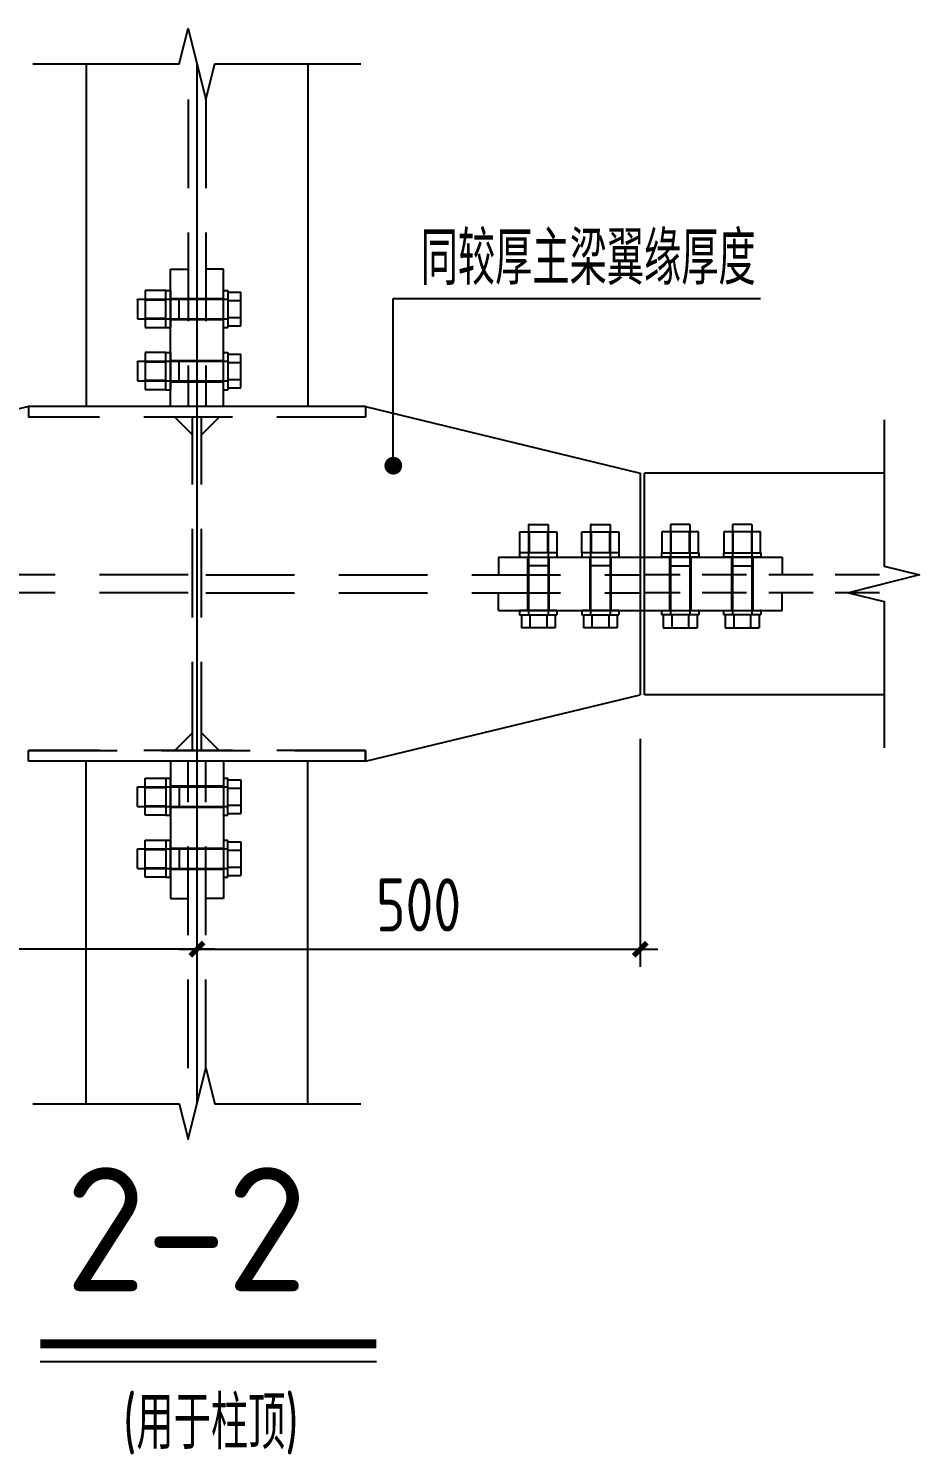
# Model space of a CAD drawing. Extents: x -89996 to 1006241, y -2176 to 440573.
# Drawn here: x 925284 to 930309, y 40831 to 48873 of the extents above; entities that cross this region are included whole.
import ezdxf
from ezdxf.enums import TextEntityAlignment as Align

# ---------------------------------------------------------------- set-up
doc = ezdxf.new("R2010")
doc.units = 0
doc.header["$LTSCALE"] = 1000
doc.header["$MEASUREMENT"] = 0
doc.linetypes.add('DASHED', pattern=[0.75, 0.5, -0.25])
for name, color, linetype in [('AXIS', 3, 'Continuous'), ('BOLT', 251, 'Continuous'), ('DIM', 146, 'Continuous'), ('GL', 150, 'Continuous'), ('NUM', 7, 'Continuous'), ('PUB_DIM', 3, 'Continuous'), ('PZ', 202, 'Continuous'), ('TEXT', 7, 'Continuous'), ('THIN', 7, 'Continuous'), ('型钢', 6, 'Continuous'), ('引出线', 3, 'Continuous'), ('柱构件', 4, 'Continuous')]:
    doc.layers.add(name, color=color, linetype=linetype)
doc.styles.add('TSSD_Dimension', font='Tssdeng.shx', dxfattribs={"width": 0.8, "bigfont": 'hztxt.shx'})
doc.styles.add('TSSD_Label', font='tssdeng.shx', dxfattribs={"width": 0.7, "bigfont": 'hztxt.shx'})
doc.styles.add('TSSD_Norm', font='tssdeng.shx', dxfattribs={"bigfont": 'hztxt.shx'})
doc.dimstyles.new('TSSD_20_100', dxfattribs={"dimtxt": 300, "dimasz": 75, "dimexe": 100, "dimexo": 250, "dimgap": 100, "dimtad": 1, "dimdec": 0, "dimlfac": 0.2, "dimzin": 0, "dimdsep": 46, "dimtxsty": 'TSSD_Dimension', "dimblk": 'ARCHTICK', "dimcen": 0, "dimdle": 100, "dimclrt": 7, "dimadec": 0, "dimazin": 0, "dimtfac": 1, "dimtdec": 0, "dimtix": 1, "dimtmove": 2, "dimatfit": 3, "dimfxl": 0, "dimtolj": 1, "dimtzin": 0, "dimarcsym": 0})

# ---------------------------------------------------------------- blocks, each defined once
blk = doc.blocks.new('_ArchTick')
at = {"color": 0, "linetype": 'ByBlock', "const_width": 0.4}
blk.add_lwpolyline([(-0.5, -0.5), (0.5, 0.5)], dxfattribs=at)
blk = doc.blocks.new('*D1030')
at = {"layer": 'Defpoints', "color": 0, "ltscale": 1000, "transparency": 16777216}
for p in [(923734.3, 45116.2), (926234.3, 43916.2), (923734.3, 43680.6)]:
    blk.add_point(p, dxfattribs=at)
at = {"layer": 'DIM', "color": 0, "lineweight": -2, "ltscale": 1000, "transparency": 16777216}
for p, q in [((923734.3, 44866.2), (923734.3, 43580.6)), ((926334.3, 43680.6), (923634.3, 43680.6)), ((926234.3, 43666.2), (926234.3, 43580.6))]:
    blk.add_line(p, q, dxfattribs=at)
at = {"layer": 'DIM', "color": 0, "lineweight": -2, "ltscale": 1000, "transparency": 16777216, "xscale": 75, "yscale": 75, "zscale": 75}
for p, rotation in [((923734.3, 43680.6), 179.9999999866598), ((926234.3, 43680.6), 359.9999999866598)]:
    blk.add_blockref('_ArchTick', p, dxfattribs=dict(at, rotation=rotation))
at = {"layer": 'DIM', "color": 7, "ltscale": 1000, "transparency": 16777216, "insert": (924984.3, 43930.6), "char_height": 300, "attachment_point": 5, "rotation": 360, "style": 'TSSD_Dimension'}
blk.add_mtext('\\A1;500', dxfattribs=at)
blk = doc.blocks.new('*D1031')
at = {"layer": 'Defpoints', "color": 0, "ltscale": 1000, "transparency": 16777216}
for p in [(928734.3, 45116.2), (926234.3, 43916.2), (928734.3, 43680.6)]:
    blk.add_point(p, dxfattribs=at)
at = {"layer": 'DIM', "color": 0, "lineweight": -2, "ltscale": 1000, "transparency": 16777216}
for p, q in [((928734.3, 44866.2), (928734.3, 43580.6)), ((926134.3, 43680.6), (928834.3, 43680.6)), ((926234.3, 43666.2), (926234.3, 43580.6))]:
    blk.add_line(p, q, dxfattribs=at)
at = {"layer": 'DIM', "color": 0, "lineweight": -2, "ltscale": 1000, "transparency": 16777216, "xscale": 75, "yscale": 75, "zscale": 75, "rotation": 180}
blk.add_blockref('_ArchTick', (926234.3, 43680.6), dxfattribs=at)
at = {"layer": 'DIM', "color": 0, "lineweight": -2, "ltscale": 1000, "transparency": 16777216, "xscale": 75, "yscale": 75, "zscale": 75}
blk.add_blockref('_ArchTick', (928734.3, 43680.6), dxfattribs=at)
at = {"layer": 'DIM', "color": 7, "ltscale": 1000, "transparency": 16777216, "insert": (927484.3, 43930.6), "char_height": 300, "attachment_point": 5, "style": 'TSSD_Dimension'}
blk.add_mtext('\\A1;500', dxfattribs=at)

msp = doc.modelspace()

# ---------------------------------------------------------------- linework, layer by layer
at = {"layer": 'AXIS'}
msp.add_line((926234.26, 48673.08), (926234.26, 42809.32), dxfattribs=at)
at = {"layer": 'BOLT'}
for p, q in [((926059.26, 47395.13), (925941.26, 47395.13)), ((925941.26, 47395.13), (925941.26, 47187.28)), ((925941.26, 47395.13), (925941.26, 47187.28)), ((926059.26, 47395.13), (925941.26, 47395.13)), ((926059.26, 47186.2), (926059.26, 47396.2)), ((926059.26, 47396.2), (926084.26, 47396.2)), ((926059.26, 47396.2), (926084.26, 47396.2)), ((926059.26, 47186.2), (926059.26, 47396.2)), ((926084.26, 47396.2), (926084.26, 47186.2)), ((926084.26, 47396.2), (926084.26, 47186.2)), ((926384.26, 47396.2), (926409.26, 47396.2)), ((926384.26, 47186.2), (926384.26, 47396.2)), ((926384.26, 47396.2), (926384.26, 47393.35)), ((926384.26, 47396.2), (926384.26, 47393.35)), ((926384.26, 47186.2), (926384.26, 47396.2)), ((926384.26, 47396.2), (926409.26, 47396.2)), ((926409.26, 47396.2), (926409.26, 47186.2)), ((926409.26, 47396.2), (926409.26, 47186.2)), ((926409.26, 47386.47), (926481.86, 47386.47)), ((926409.26, 47386.47), (926481.86, 47386.47)), ((926481.86, 47195.94), (926481.86, 47386.47)), ((926481.86, 47195.94), (926481.86, 47386.47)), ((925899.26, 47346.2), (926133.01, 47346.2)), ((925899.26, 47343.35), (925899.26, 47346.2)), ((925899.26, 47346.2), (925899.26, 47236.2)), ((925899.26, 47346.2), (925899.26, 47236.2)), ((925899.26, 47343.35), (925899.26, 47346.2)), ((925899.26, 47346.2), (926133.01, 47346.2)), ((925941.26, 47343.16), (926059.26, 47343.16)), ((925941.26, 47343.16), (926059.26, 47343.16)), ((926084.26, 47351.2), (926133.01, 47351.2)), ((926084.26, 47349.52), (926084.26, 47351.2)), ((926084.26, 47351.2), (926084.26, 47348.27)), ((926084.26, 47351.2), (926084.26, 47348.27)), ((926084.26, 47349.52), (926084.26, 47351.2)), ((926084.26, 47351.2), (926133.01, 47351.2)), ((926133.01, 47351.2), (926384.26, 47351.2)), ((926133.01, 47231.2), (926133.01, 47351.2)), ((926133.01, 47231.2), (926133.01, 47351.2)), ((926133.01, 47351.2), (926384.26, 47351.2)), ((926133.01, 47346.2), (926384.26, 47346.2)), ((926133.01, 47346.2), (926384.26, 47346.2)), ((926384.26, 47346.2), (926409.26, 47346.2)), ((926384.26, 47346.2), (926409.26, 47346.2)), ((926409.26, 47338.83), (926481.86, 47338.83)), ((926409.26, 47338.83), (926481.86, 47338.83)), ((925899.26, 47236.2), (926133.01, 47236.2)), ((925899.26, 47236.2), (926133.01, 47236.2)), ((925941.26, 47239.24), (926059.26, 47239.24)), ((925941.26, 47239.24), (926059.26, 47239.24)), ((926084.26, 47231.2), (926133.01, 47231.2)), ((926084.26, 47231.2), (926133.01, 47231.2)), ((926133.01, 47236.2), (926384.26, 47236.2)), ((926133.01, 47236.2), (926384.26, 47236.2)), ((926133.01, 47231.2), (926133.01, 47234.14)), ((926133.01, 47231.2), (926133.01, 47234.14)), ((926133.01, 47232.89), (926133.01, 47231.2)), ((926133.01, 47232.89), (926133.01, 47231.2)), ((926133.01, 47231.2), (926384.26, 47231.2)), ((926133.01, 47231.2), (926384.26, 47231.2)), ((926384.26, 47236.2), (926409.26, 47236.2)), ((926384.26, 47236.2), (926409.26, 47236.2)), ((926384.26, 47231.2), (926384.26, 47234.14)), ((926384.26, 47231.2), (926384.26, 47234.14)), ((926384.26, 47232.89), (926384.26, 47231.2)), ((926384.26, 47232.89), (926384.26, 47231.2)), ((926409.26, 47243.57), (926481.86, 47243.57)), ((926409.26, 47243.57), (926481.86, 47243.57)), ((925941.26, 47187.28), (926059.26, 47187.28)), ((925941.26, 47187.28), (926059.26, 47187.28)), ((926059.26, 47186.2), (926084.26, 47186.2)), ((926059.26, 47186.2), (926084.26, 47186.2)), ((926084.26, 47186.2), (926084.26, 47189.05)), ((926084.26, 47186.2), (926084.26, 47189.05)), ((926384.26, 47186.2), (926409.26, 47186.2)), ((926384.26, 47186.2), (926409.26, 47186.2)), ((926409.26, 47195.94), (926481.86, 47195.94)), ((926409.26, 47195.94), (926481.86, 47195.94)), ((926059.26, 46836.2), (926059.26, 47046.2)), ((926059.26, 47046.2), (926084.26, 47046.2)), ((926059.26, 47046.2), (926084.26, 47046.2)), ((926059.26, 46836.2), (926059.26, 47046.2)), ((926084.26, 47046.2), (926084.26, 46836.2)), ((926084.26, 47046.2), (926084.26, 46836.2)), ((926384.26, 47046.2), (926409.26, 47046.2)), ((926384.26, 46836.2), (926384.26, 47046.2)), ((926384.26, 47046.2), (926384.26, 47043.35)), ((926384.26, 47046.2), (926384.26, 47043.35)), ((926384.26, 46836.2), (926384.26, 47046.2)), ((926384.26, 47046.2), (926409.26, 47046.2)), ((926409.26, 47046.2), (926409.26, 46836.2)), ((926409.26, 47046.2), (926409.26, 46836.2)), ((925899.26, 46996.2), (926133.01, 46996.2)), ((925899.26, 46993.35), (925899.26, 46996.2)), ((925899.26, 46996.2), (925899.26, 46886.2)), ((925899.26, 46996.2), (925899.26, 46886.2)), ((925899.26, 46993.35), (925899.26, 46996.2)), ((925899.26, 46996.2), (926133.01, 46996.2)), ((926059.26, 47045.13), (925941.26, 47045.13)), ((925941.26, 47045.13), (925941.26, 46837.28)), ((925941.26, 47045.13), (925941.26, 46837.28)), ((926059.26, 47045.13), (925941.26, 47045.13)), ((925941.26, 46993.16), (926059.26, 46993.16)), ((925941.26, 46993.16), (926059.26, 46993.16)), ((926084.26, 47001.2), (926133.01, 47001.2)), ((926084.26, 46999.52), (926084.26, 47001.2)), ((926084.26, 47001.2), (926084.26, 46998.27)), ((926084.26, 47001.2), (926084.26, 46998.27)), ((926084.26, 46999.52), (926084.26, 47001.2)), ((926084.26, 47001.2), (926133.01, 47001.2)), ((926133.01, 47001.2), (926384.26, 47001.2)), ((926133.01, 46881.2), (926133.01, 47001.2)), ((926133.01, 46881.2), (926133.01, 47001.2)), ((926133.01, 47001.2), (926384.26, 47001.2)), ((926133.01, 46996.2), (926384.26, 46996.2)), ((926133.01, 46996.2), (926384.26, 46996.2)), ((926384.26, 46996.2), (926409.26, 46996.2)), ((926384.26, 46996.2), (926409.26, 46996.2)), ((926409.26, 47036.47), (926481.86, 47036.47)), ((926409.26, 47036.47), (926481.86, 47036.47)), ((926409.26, 46988.83), (926481.86, 46988.83)), ((926409.26, 46988.83), (926481.86, 46988.83)), ((926481.86, 46845.94), (926481.86, 47036.47)), ((926481.86, 46845.94), (926481.86, 47036.47)), ((925899.26, 46886.2), (926133.01, 46886.2)), ((925899.26, 46886.2), (926133.01, 46886.2)), ((925941.26, 46889.24), (926059.26, 46889.24)), ((925941.26, 46889.24), (926059.26, 46889.24)), ((926133.01, 46886.2), (926384.26, 46886.2)), ((926133.01, 46886.2), (926384.26, 46886.2)), ((926384.26, 46886.2), (926409.26, 46886.2)), ((926384.26, 46886.2), (926409.26, 46886.2)), ((926409.26, 46893.57), (926481.86, 46893.57)), ((926409.26, 46893.57), (926481.86, 46893.57)), ((925941.26, 46837.28), (926059.26, 46837.28)), ((925941.26, 46837.28), (926059.26, 46837.28)), ((926059.26, 46836.2), (926084.26, 46836.2)), ((926059.26, 46836.2), (926084.26, 46836.2)), ((926084.26, 46881.2), (926133.01, 46881.2)), ((926084.26, 46881.2), (926133.01, 46881.2)), ((926084.26, 46836.2), (926084.26, 46839.05)), ((926084.26, 46836.2), (926084.26, 46839.05)), ((926133.01, 46881.2), (926133.01, 46884.14)), ((926133.01, 46881.2), (926133.01, 46884.14)), ((926133.01, 46882.89), (926133.01, 46881.2)), ((926133.01, 46882.89), (926133.01, 46881.2)), ((926133.01, 46881.2), (926384.26, 46881.2)), ((926133.01, 46881.2), (926384.26, 46881.2)), ((926384.26, 46881.2), (926384.26, 46884.14)), ((926384.26, 46881.2), (926384.26, 46884.14)), ((926384.26, 46882.89), (926384.26, 46881.2)), ((926384.26, 46882.89), (926384.26, 46881.2)), ((926384.26, 46836.2), (926409.26, 46836.2)), ((926384.26, 46836.2), (926409.26, 46836.2)), ((926409.26, 46845.94), (926481.86, 46845.94)), ((926409.26, 46845.94), (926481.86, 46845.94)), ((928055.34, 45916.2), (928055.34, 46034.2)), ((928055.34, 46034.2), (928263.18, 46034.2)), ((928055.34, 46034.2), (928263.18, 46034.2)), ((928055.34, 45916.2), (928055.34, 46034.2)), ((928104.26, 46076.2), (928104.26, 45842.45)), ((928107.11, 46076.2), (928104.26, 46076.2)), ((928104.26, 46076.2), (928214.26, 46076.2)), ((928104.26, 46076.2), (928214.26, 46076.2)), ((928107.11, 46076.2), (928104.26, 46076.2)), ((928104.26, 46076.2), (928104.26, 45842.45)), ((928107.3, 46034.2), (928107.3, 45916.2)), ((928107.3, 46034.2), (928107.3, 45916.2)), ((928211.22, 46034.2), (928211.22, 45916.2)), ((928211.22, 46034.2), (928211.22, 45916.2)), ((928214.26, 46076.2), (928214.26, 45842.45)), ((928214.26, 46076.2), (928214.26, 45842.45)), ((928263.18, 46034.2), (928263.18, 45916.2)), ((928263.18, 46034.2), (928263.18, 45916.2)), ((928405.34, 45916.2), (928405.34, 46034.2)), ((928405.34, 46034.2), (928613.18, 46034.2)), ((928405.34, 46034.2), (928613.18, 46034.2)), ((928405.34, 45916.2), (928405.34, 46034.2)), ((928454.26, 46076.2), (928454.26, 45842.45)), ((928457.11, 46076.2), (928454.26, 46076.2)), ((928454.26, 46076.2), (928564.26, 46076.2)), ((928454.26, 46076.2), (928564.26, 46076.2)), ((928457.11, 46076.2), (928454.26, 46076.2)), ((928454.26, 46076.2), (928454.26, 45842.45)), ((928457.3, 46034.2), (928457.3, 45916.2)), ((928457.3, 46034.2), (928457.3, 45916.2)), ((928561.22, 46034.2), (928561.22, 45916.2)), ((928561.22, 46034.2), (928561.22, 45916.2)), ((928564.26, 46076.2), (928564.26, 45842.45)), ((928564.26, 46076.2), (928564.26, 45842.45)), ((928613.18, 46034.2), (928613.18, 45916.2)), ((928613.18, 46034.2), (928613.18, 45916.2)), ((929063.18, 46034.2), (928855.34, 46034.2)), ((928855.34, 46034.2), (928855.34, 45916.2)), ((928855.34, 46034.2), (928855.34, 45916.2)), ((929063.18, 46034.2), (928855.34, 46034.2)), ((928904.26, 46076.2), (928904.26, 45842.45)), ((929014.26, 46076.2), (928904.26, 46076.2)), ((929014.26, 46076.2), (928904.26, 46076.2)), ((928904.26, 46076.2), (928904.26, 45842.45)), ((928907.3, 46034.2), (928907.3, 45916.2)), ((928907.3, 46034.2), (928907.3, 45916.2)), ((929011.22, 46034.2), (929011.22, 45916.2)), ((929011.22, 46034.2), (929011.22, 45916.2)), ((929011.41, 46076.2), (929014.26, 46076.2)), ((929011.41, 46076.2), (929014.26, 46076.2)), ((929014.26, 46076.2), (929014.26, 45842.45)), ((929014.26, 46076.2), (929014.26, 45842.45)), ((929063.18, 45916.2), (929063.18, 46034.2)), ((929063.18, 45916.2), (929063.18, 46034.2)), ((929413.18, 46034.2), (929205.34, 46034.2)), ((929205.34, 46034.2), (929205.34, 45916.2)), ((929205.34, 46034.2), (929205.34, 45916.2)), ((929413.18, 46034.2), (929205.34, 46034.2)), ((929254.26, 46076.2), (929254.26, 45842.45)), ((929364.26, 46076.2), (929254.26, 46076.2)), ((929364.26, 46076.2), (929254.26, 46076.2)), ((929254.26, 46076.2), (929254.26, 45842.45)), ((929257.3, 46034.2), (929257.3, 45916.2)), ((929257.3, 46034.2), (929257.3, 45916.2)), ((929361.22, 46034.2), (929361.22, 45916.2)), ((929361.22, 46034.2), (929361.22, 45916.2)), ((929361.41, 46076.2), (929364.26, 46076.2)), ((929361.41, 46076.2), (929364.26, 46076.2)), ((929364.26, 46076.2), (929364.26, 45842.45)), ((929364.26, 46076.2), (929364.26, 45842.45)), ((929413.18, 45916.2), (929413.18, 46034.2)), ((929413.18, 45916.2), (929413.18, 46034.2)), ((928264.26, 45916.2), (928054.26, 45916.2)), ((928054.26, 45916.2), (928054.26, 45891.2)), ((928054.26, 45916.2), (928054.26, 45891.2)), ((928264.26, 45916.2), (928054.26, 45916.2)), ((928054.26, 45891.2), (928264.26, 45891.2)), ((928054.26, 45891.2), (928264.26, 45891.2)), ((928099.26, 45891.2), (928099.26, 45842.45)), ((928100.94, 45891.2), (928099.26, 45891.2)), ((928099.26, 45891.2), (928102.2, 45891.2)), ((928099.26, 45891.2), (928102.2, 45891.2)), ((928100.94, 45891.2), (928099.26, 45891.2)), ((928099.26, 45891.2), (928099.26, 45842.45)), ((928099.26, 45842.45), (928099.26, 45591.2)), ((928219.26, 45842.45), (928099.26, 45842.45)), ((928219.26, 45842.45), (928099.26, 45842.45)), ((928099.26, 45842.45), (928099.26, 45591.2)), ((928104.26, 45842.45), (928104.26, 45591.2)), ((928104.26, 45842.45), (928104.26, 45591.2)), ((928214.26, 45842.45), (928214.26, 45591.2)), ((928214.26, 45842.45), (928214.26, 45591.2)), ((928219.26, 45842.45), (928216.32, 45842.45)), ((928219.26, 45842.45), (928216.32, 45842.45)), ((928217.57, 45842.45), (928219.26, 45842.45)), ((928217.57, 45842.45), (928219.26, 45842.45)), ((928219.26, 45891.2), (928219.26, 45842.45)), ((928219.26, 45891.2), (928219.26, 45842.45)), ((928219.26, 45842.45), (928219.26, 45591.2)), ((928219.26, 45842.45), (928219.26, 45591.2)), ((928264.26, 45891.2), (928261.41, 45891.2)), ((928264.26, 45891.2), (928261.41, 45891.2)), ((928264.26, 45916.2), (928264.26, 45891.2)), ((928264.26, 45916.2), (928264.26, 45891.2)), ((928614.26, 45916.2), (928404.26, 45916.2)), ((928404.26, 45916.2), (928404.26, 45891.2)), ((928404.26, 45916.2), (928404.26, 45891.2)), ((928614.26, 45916.2), (928404.26, 45916.2)), ((928404.26, 45891.2), (928614.26, 45891.2)), ((928404.26, 45891.2), (928614.26, 45891.2)), ((928449.26, 45891.2), (928449.26, 45842.45)), ((928450.94, 45891.2), (928449.26, 45891.2)), ((928449.26, 45891.2), (928452.2, 45891.2)), ((928449.26, 45891.2), (928452.2, 45891.2)), ((928450.94, 45891.2), (928449.26, 45891.2)), ((928449.26, 45891.2), (928449.26, 45842.45)), ((928449.26, 45842.45), (928449.26, 45591.2)), ((928569.26, 45842.45), (928449.26, 45842.45)), ((928569.26, 45842.45), (928449.26, 45842.45)), ((928449.26, 45842.45), (928449.26, 45591.2)), ((928454.26, 45842.45), (928454.26, 45591.2)), ((928454.26, 45842.45), (928454.26, 45591.2)), ((928564.26, 45842.45), (928564.26, 45591.2)), ((928564.26, 45842.45), (928564.26, 45591.2)), ((928569.26, 45842.45), (928566.32, 45842.45)), ((928569.26, 45842.45), (928566.32, 45842.45)), ((928567.57, 45842.45), (928569.26, 45842.45)), ((928567.57, 45842.45), (928569.26, 45842.45)), ((928569.26, 45891.2), (928569.26, 45842.45)), ((928569.26, 45891.2), (928569.26, 45842.45)), ((928569.26, 45842.45), (928569.26, 45591.2)), ((928569.26, 45842.45), (928569.26, 45591.2)), ((928614.26, 45891.2), (928611.41, 45891.2)), ((928614.26, 45891.2), (928611.41, 45891.2)), ((928614.26, 45916.2), (928614.26, 45891.2)), ((928614.26, 45916.2), (928614.26, 45891.2)), ((928854.26, 45916.2), (929064.26, 45916.2)), ((928854.26, 45916.2), (928854.26, 45891.2)), ((928854.26, 45916.2), (928854.26, 45891.2)), ((928854.26, 45916.2), (929064.26, 45916.2)), ((929064.26, 45891.2), (928854.26, 45891.2)), ((928854.26, 45891.2), (928857.11, 45891.2)), ((928854.26, 45891.2), (928857.11, 45891.2)), ((929064.26, 45891.2), (928854.26, 45891.2)), ((928899.26, 45891.2), (928899.26, 45842.45)), ((928899.26, 45891.2), (928899.26, 45842.45)), ((928899.26, 45842.45), (928899.26, 45591.2)), ((928900.94, 45842.45), (928899.26, 45842.45)), ((928899.26, 45842.45), (928902.2, 45842.45)), ((928899.26, 45842.45), (929019.26, 45842.45)), ((928899.26, 45842.45), (929019.26, 45842.45)), ((928899.26, 45842.45), (928902.2, 45842.45)), ((928900.94, 45842.45), (928899.26, 45842.45)), ((928899.26, 45842.45), (928899.26, 45591.2)), ((928904.26, 45842.45), (928904.26, 45591.2)), ((928904.26, 45842.45), (928904.26, 45591.2)), ((929014.26, 45842.45), (929014.26, 45591.2)), ((929014.26, 45842.45), (929014.26, 45591.2)), ((929019.26, 45891.2), (929016.32, 45891.2)), ((929019.26, 45891.2), (929016.32, 45891.2)), ((929017.57, 45891.2), (929019.26, 45891.2)), ((929017.57, 45891.2), (929019.26, 45891.2)), ((929019.26, 45891.2), (929019.26, 45842.45)), ((929019.26, 45891.2), (929019.26, 45842.45)), ((929019.26, 45842.45), (929019.26, 45591.2)), ((929019.26, 45842.45), (929019.26, 45591.2)), ((929064.26, 45916.2), (929064.26, 45891.2)), ((929064.26, 45916.2), (929064.26, 45891.2)), ((929204.26, 45916.2), (929414.26, 45916.2)), ((929204.26, 45916.2), (929204.26, 45891.2)), ((929204.26, 45916.2), (929204.26, 45891.2)), ((929204.26, 45916.2), (929414.26, 45916.2)), ((929414.26, 45891.2), (929204.26, 45891.2)), ((929204.26, 45891.2), (929207.11, 45891.2)), ((929204.26, 45891.2), (929207.11, 45891.2)), ((929414.26, 45891.2), (929204.26, 45891.2)), ((929249.26, 45891.2), (929249.26, 45842.45)), ((929249.26, 45891.2), (929249.26, 45842.45)), ((929249.26, 45842.45), (929249.26, 45591.2)), ((929250.94, 45842.45), (929249.26, 45842.45)), ((929249.26, 45842.45), (929252.2, 45842.45)), ((929249.26, 45842.45), (929369.26, 45842.45)), ((929249.26, 45842.45), (929369.26, 45842.45)), ((929249.26, 45842.45), (929252.2, 45842.45)), ((929250.94, 45842.45), (929249.26, 45842.45)), ((929249.26, 45842.45), (929249.26, 45591.2)), ((929254.26, 45842.45), (929254.26, 45591.2)), ((929254.26, 45842.45), (929254.26, 45591.2)), ((929364.26, 45842.45), (929364.26, 45591.2)), ((929364.26, 45842.45), (929364.26, 45591.2)), ((929369.26, 45891.2), (929366.32, 45891.2)), ((929369.26, 45891.2), (929366.32, 45891.2)), ((929367.57, 45891.2), (929369.26, 45891.2)), ((929367.57, 45891.2), (929369.26, 45891.2)), ((929369.26, 45891.2), (929369.26, 45842.45)), ((929369.26, 45891.2), (929369.26, 45842.45)), ((929369.26, 45842.45), (929369.26, 45591.2)), ((929369.26, 45842.45), (929369.26, 45591.2)), ((929414.26, 45916.2), (929414.26, 45891.2)), ((929414.26, 45916.2), (929414.26, 45891.2)), ((928054.26, 45591.2), (928054.26, 45566.2)), ((928264.26, 45591.2), (928054.26, 45591.2)), ((928054.26, 45591.2), (928057.11, 45591.2)), ((928054.26, 45591.2), (928057.11, 45591.2)), ((928264.26, 45591.2), (928054.26, 45591.2)), ((928054.26, 45591.2), (928054.26, 45566.2)), ((928054.26, 45566.2), (928264.26, 45566.2)), ((928054.26, 45566.2), (928264.26, 45566.2)), ((928064, 45566.2), (928064, 45493.6)), ((928064, 45566.2), (928064, 45493.6)), ((928104.26, 45591.2), (928104.26, 45566.2)), ((928104.26, 45591.2), (928104.26, 45566.2)), ((928111.63, 45566.2), (928111.63, 45493.6)), ((928111.63, 45566.2), (928111.63, 45493.6)), ((928206.89, 45566.2), (928206.89, 45493.6)), ((928206.89, 45566.2), (928206.89, 45493.6)), ((928214.26, 45591.2), (928214.26, 45566.2)), ((928214.26, 45591.2), (928214.26, 45566.2)), ((928219.26, 45591.2), (928216.32, 45591.2)), ((928219.26, 45591.2), (928216.32, 45591.2)), ((928217.57, 45591.2), (928219.26, 45591.2)), ((928217.57, 45591.2), (928219.26, 45591.2)), ((928254.52, 45566.2), (928254.52, 45493.6)), ((928254.52, 45566.2), (928254.52, 45493.6)), ((928264.26, 45591.2), (928264.26, 45566.2)), ((928264.26, 45591.2), (928264.26, 45566.2)), ((928404.26, 45591.2), (928404.26, 45566.2)), ((928614.26, 45591.2), (928404.26, 45591.2)), ((928404.26, 45591.2), (928407.11, 45591.2)), ((928404.26, 45591.2), (928407.11, 45591.2)), ((928614.26, 45591.2), (928404.26, 45591.2)), ((928404.26, 45591.2), (928404.26, 45566.2)), ((928404.26, 45566.2), (928614.26, 45566.2)), ((928404.26, 45566.2), (928614.26, 45566.2)), ((928414, 45566.2), (928414, 45493.6)), ((928414, 45566.2), (928414, 45493.6)), ((928454.26, 45591.2), (928454.26, 45566.2)), ((928454.26, 45591.2), (928454.26, 45566.2)), ((928461.63, 45566.2), (928461.63, 45493.6)), ((928461.63, 45566.2), (928461.63, 45493.6)), ((928556.89, 45566.2), (928556.89, 45493.6)), ((928556.89, 45566.2), (928556.89, 45493.6)), ((928564.26, 45591.2), (928564.26, 45566.2)), ((928564.26, 45591.2), (928564.26, 45566.2)), ((928569.26, 45591.2), (928566.32, 45591.2)), ((928569.26, 45591.2), (928566.32, 45591.2)), ((928567.57, 45591.2), (928569.26, 45591.2)), ((928567.57, 45591.2), (928569.26, 45591.2)), ((928604.52, 45566.2), (928604.52, 45493.6)), ((928604.52, 45566.2), (928604.52, 45493.6)), ((928614.26, 45591.2), (928614.26, 45566.2)), ((928614.26, 45591.2), (928614.26, 45566.2)), ((928854.26, 45591.2), (928854.26, 45566.2)), ((928854.26, 45591.2), (929064.26, 45591.2)), ((928854.26, 45591.2), (929064.26, 45591.2)), ((928854.26, 45591.2), (928854.26, 45566.2)), ((929064.26, 45566.2), (928854.26, 45566.2)), ((929064.26, 45566.2), (928854.26, 45566.2)), ((928864, 45566.2), (928864, 45493.6)), ((928864, 45566.2), (928864, 45493.6)), ((928900.94, 45591.2), (928899.26, 45591.2)), ((928899.26, 45591.2), (928902.2, 45591.2)), ((928899.26, 45591.2), (928902.2, 45591.2)), ((928900.94, 45591.2), (928899.26, 45591.2)), ((928904.26, 45591.2), (928904.26, 45566.2)), ((928904.26, 45591.2), (928904.26, 45566.2)), ((928911.63, 45566.2), (928911.63, 45493.6)), ((928911.63, 45566.2), (928911.63, 45493.6)), ((929006.89, 45566.2), (929006.89, 45493.6)), ((929006.89, 45566.2), (929006.89, 45493.6)), ((929014.26, 45591.2), (929014.26, 45566.2)), ((929014.26, 45591.2), (929014.26, 45566.2)), ((929054.52, 45566.2), (929054.52, 45493.6)), ((929054.52, 45566.2), (929054.52, 45493.6)), ((929064.26, 45591.2), (929061.41, 45591.2)), ((929064.26, 45591.2), (929061.41, 45591.2)), ((929064.26, 45591.2), (929064.26, 45566.2)), ((929064.26, 45591.2), (929064.26, 45566.2)), ((929204.26, 45591.2), (929204.26, 45566.2)), ((929204.26, 45591.2), (929414.26, 45591.2)), ((929204.26, 45591.2), (929414.26, 45591.2)), ((929204.26, 45591.2), (929204.26, 45566.2)), ((929414.26, 45566.2), (929204.26, 45566.2)), ((929414.26, 45566.2), (929204.26, 45566.2)), ((929214, 45566.2), (929214, 45493.6)), ((929214, 45566.2), (929214, 45493.6)), ((929250.94, 45591.2), (929249.26, 45591.2)), ((929249.26, 45591.2), (929252.2, 45591.2)), ((929249.26, 45591.2), (929252.2, 45591.2)), ((929250.94, 45591.2), (929249.26, 45591.2)), ((929254.26, 45591.2), (929254.26, 45566.2)), ((929254.26, 45591.2), (929254.26, 45566.2)), ((929261.63, 45566.2), (929261.63, 45493.6)), ((929261.63, 45566.2), (929261.63, 45493.6)), ((929356.89, 45566.2), (929356.89, 45493.6)), ((929356.89, 45566.2), (929356.89, 45493.6)), ((929364.26, 45591.2), (929364.26, 45566.2)), ((929364.26, 45591.2), (929364.26, 45566.2)), ((929404.52, 45566.2), (929404.52, 45493.6)), ((929404.52, 45566.2), (929404.52, 45493.6)), ((929414.26, 45591.2), (929411.41, 45591.2)), ((929414.26, 45591.2), (929411.41, 45591.2)), ((929414.26, 45591.2), (929414.26, 45566.2)), ((929414.26, 45591.2), (929414.26, 45566.2)), ((928254.52, 45493.6), (928064, 45493.6)), ((928254.52, 45493.6), (928064, 45493.6)), ((928604.52, 45493.6), (928414, 45493.6)), ((928604.52, 45493.6), (928414, 45493.6)), ((928864, 45493.6), (929054.52, 45493.6)), ((928864, 45493.6), (929054.52, 45493.6)), ((929214, 45493.6), (929404.52, 45493.6)), ((929214, 45493.6), (929404.52, 45493.6)), ((925941.26, 44437.28), (925941.26, 44645.13)), ((925941.26, 44645.13), (926059.26, 44645.13)), ((925941.26, 44645.13), (926059.26, 44645.13)), ((925941.26, 44437.28), (925941.26, 44645.13)), ((926059.26, 44646.2), (926059.26, 44436.2)), ((926059.26, 44646.2), (926084.26, 44646.2)), ((926059.26, 44646.2), (926084.26, 44646.2)), ((926059.26, 44646.2), (926059.26, 44436.2)), ((926084.26, 44436.2), (926084.26, 44646.2)), ((926084.26, 44646.2), (926084.26, 44643.35)), ((926084.26, 44646.2), (926084.26, 44643.35)), ((926084.26, 44436.2), (926084.26, 44646.2)), ((926384.26, 44646.2), (926409.26, 44646.2)), ((926384.26, 44646.2), (926384.26, 44436.2)), ((926384.26, 44646.2), (926384.26, 44436.2)), ((926384.26, 44646.2), (926409.26, 44646.2)), ((926409.26, 44436.2), (926409.26, 44646.2)), ((926409.26, 44436.2), (926409.26, 44646.2)), ((926409.26, 44636.47), (926481.86, 44636.47)), ((926409.26, 44636.47), (926481.86, 44636.47)), ((926481.86, 44636.47), (926481.86, 44445.94)), ((926481.86, 44636.47), (926481.86, 44445.94)), ((925899.26, 44596.2), (926133.01, 44596.2)), ((925899.26, 44486.2), (925899.26, 44596.2)), ((925899.26, 44486.2), (925899.26, 44596.2)), ((925899.26, 44596.2), (926133.01, 44596.2)), ((925941.26, 44593.16), (926059.26, 44593.16)), ((925941.26, 44593.16), (926059.26, 44593.16)), ((926084.26, 44601.2), (926133.01, 44601.2)), ((926084.26, 44601.2), (926133.01, 44601.2)), ((926133.01, 44601.2), (926384.26, 44601.2)), ((926133.01, 44599.52), (926133.01, 44601.2)), ((926133.01, 44601.2), (926133.01, 44598.27)), ((926133.01, 44601.2), (926133.01, 44481.2)), ((926133.01, 44601.2), (926133.01, 44481.2)), ((926133.01, 44601.2), (926133.01, 44598.27)), ((926133.01, 44599.52), (926133.01, 44601.2)), ((926133.01, 44601.2), (926384.26, 44601.2)), ((926133.01, 44596.2), (926384.26, 44596.2)), ((926133.01, 44596.2), (926384.26, 44596.2)), ((926384.26, 44599.52), (926384.26, 44601.2)), ((926384.26, 44601.2), (926384.26, 44598.27)), ((926384.26, 44601.2), (926384.26, 44598.27)), ((926384.26, 44599.52), (926384.26, 44601.2)), ((926384.26, 44596.2), (926409.26, 44596.2)), ((926384.26, 44596.2), (926409.26, 44596.2)), ((926409.26, 44588.83), (926481.86, 44588.83)), ((926409.26, 44588.83), (926481.86, 44588.83)), ((925899.26, 44489.05), (925899.26, 44486.2)), ((925899.26, 44489.05), (925899.26, 44486.2)), ((925899.26, 44486.2), (926133.01, 44486.2)), ((925899.26, 44486.2), (926133.01, 44486.2)), ((925941.26, 44489.24), (926059.26, 44489.24)), ((925941.26, 44489.24), (926059.26, 44489.24)), ((926084.26, 44481.2), (926084.26, 44484.14)), ((926084.26, 44481.2), (926084.26, 44484.14)), ((926084.26, 44482.89), (926084.26, 44481.2)), ((926084.26, 44482.89), (926084.26, 44481.2)), ((926084.26, 44481.2), (926133.01, 44481.2)), ((926084.26, 44481.2), (926133.01, 44481.2)), ((926133.01, 44486.2), (926384.26, 44486.2)), ((926133.01, 44486.2), (926384.26, 44486.2)), ((926133.01, 44481.2), (926384.26, 44481.2)), ((926133.01, 44481.2), (926384.26, 44481.2)), ((926384.26, 44486.2), (926409.26, 44486.2)), ((926384.26, 44486.2), (926409.26, 44486.2)), ((926409.26, 44493.57), (926481.86, 44493.57)), ((926409.26, 44493.57), (926481.86, 44493.57)), ((926059.26, 44437.28), (925941.26, 44437.28)), ((926059.26, 44437.28), (925941.26, 44437.28)), ((926059.26, 44436.2), (926084.26, 44436.2)), ((926059.26, 44436.2), (926084.26, 44436.2)), ((926384.26, 44436.2), (926384.26, 44439.05)), ((926384.26, 44436.2), (926384.26, 44439.05)), ((926384.26, 44436.2), (926409.26, 44436.2)), ((926384.26, 44436.2), (926409.26, 44436.2)), ((926409.26, 44445.94), (926481.86, 44445.94)), ((926409.26, 44445.94), (926481.86, 44445.94)), ((925899.26, 44246.2), (926133.01, 44246.2)), ((925899.26, 44136.2), (925899.26, 44246.2)), ((925899.26, 44136.2), (925899.26, 44246.2)), ((925899.26, 44246.2), (926133.01, 44246.2)), ((925941.26, 44087.28), (925941.26, 44295.13)), ((925941.26, 44295.13), (926059.26, 44295.13)), ((925941.26, 44295.13), (926059.26, 44295.13)), ((925941.26, 44087.28), (925941.26, 44295.13)), ((925941.26, 44243.16), (926059.26, 44243.16)), ((925941.26, 44243.16), (926059.26, 44243.16)), ((926059.26, 44296.2), (926059.26, 44086.2)), ((926059.26, 44296.2), (926084.26, 44296.2)), ((926059.26, 44296.2), (926084.26, 44296.2)), ((926059.26, 44296.2), (926059.26, 44086.2)), ((926084.26, 44086.2), (926084.26, 44296.2)), ((926084.26, 44296.2), (926084.26, 44293.35)), ((926084.26, 44296.2), (926084.26, 44293.35)), ((926084.26, 44086.2), (926084.26, 44296.2)), ((926084.26, 44251.2), (926133.01, 44251.2)), ((926084.26, 44251.2), (926133.01, 44251.2)), ((926133.01, 44251.2), (926384.26, 44251.2)), ((926133.01, 44249.52), (926133.01, 44251.2)), ((926133.01, 44251.2), (926133.01, 44248.27)), ((926133.01, 44251.2), (926133.01, 44131.2)), ((926133.01, 44251.2), (926133.01, 44131.2)), ((926133.01, 44251.2), (926133.01, 44248.27)), ((926133.01, 44249.52), (926133.01, 44251.2)), ((926133.01, 44251.2), (926384.26, 44251.2)), ((926133.01, 44246.2), (926384.26, 44246.2)), ((926133.01, 44246.2), (926384.26, 44246.2)), ((926384.26, 44296.2), (926409.26, 44296.2)), ((926384.26, 44296.2), (926384.26, 44086.2)), ((926384.26, 44296.2), (926384.26, 44086.2)), ((926384.26, 44296.2), (926409.26, 44296.2)), ((926384.26, 44249.52), (926384.26, 44251.2)), ((926384.26, 44251.2), (926384.26, 44248.27)), ((926384.26, 44251.2), (926384.26, 44248.27)), ((926384.26, 44249.52), (926384.26, 44251.2)), ((926384.26, 44246.2), (926409.26, 44246.2)), ((926384.26, 44246.2), (926409.26, 44246.2)), ((926409.26, 44086.2), (926409.26, 44296.2)), ((926409.26, 44086.2), (926409.26, 44296.2)), ((926409.26, 44286.47), (926481.86, 44286.47)), ((926409.26, 44286.47), (926481.86, 44286.47)), ((926409.26, 44238.83), (926481.86, 44238.83)), ((926409.26, 44238.83), (926481.86, 44238.83)), ((926481.86, 44286.47), (926481.86, 44095.94)), ((926481.86, 44286.47), (926481.86, 44095.94)), ((925899.26, 44139.05), (925899.26, 44136.2)), ((925899.26, 44139.05), (925899.26, 44136.2)), ((925899.26, 44136.2), (926133.01, 44136.2)), ((925899.26, 44136.2), (926133.01, 44136.2)), ((925941.26, 44139.24), (926059.26, 44139.24)), ((925941.26, 44139.24), (926059.26, 44139.24)), ((926059.26, 44087.28), (925941.26, 44087.28)), ((926059.26, 44087.28), (925941.26, 44087.28)), ((926059.26, 44086.2), (926084.26, 44086.2)), ((926059.26, 44086.2), (926084.26, 44086.2)), ((926084.26, 44131.2), (926084.26, 44134.14)), ((926084.26, 44131.2), (926084.26, 44134.14)), ((926084.26, 44132.89), (926084.26, 44131.2)), ((926084.26, 44132.89), (926084.26, 44131.2)), ((926084.26, 44131.2), (926133.01, 44131.2)), ((926084.26, 44131.2), (926133.01, 44131.2)), ((926133.01, 44136.2), (926384.26, 44136.2)), ((926133.01, 44136.2), (926384.26, 44136.2)), ((926133.01, 44131.2), (926384.26, 44131.2)), ((926133.01, 44131.2), (926384.26, 44131.2)), ((926384.26, 44136.2), (926409.26, 44136.2)), ((926384.26, 44136.2), (926409.26, 44136.2)), ((926384.26, 44086.2), (926384.26, 44089.05)), ((926384.26, 44086.2), (926384.26, 44089.05)), ((926384.26, 44086.2), (926409.26, 44086.2)), ((926384.26, 44086.2), (926409.26, 44086.2)), ((926409.26, 44143.57), (926481.86, 44143.57)), ((926409.26, 44143.57), (926481.86, 44143.57)), ((926409.26, 44095.94), (926481.86, 44095.94)), ((926409.26, 44095.94), (926481.86, 44095.94))]:
    msp.add_line(p, q, dxfattribs=at)
at = {"layer": 'GL', "ltscale": 1000}
for p, q in [((925609.26, 48673.08), (925609.26, 46741.2)), ((926859.26, 48673.08), (926859.26, 46741.2)), ((925284.26, 46741.2), (923734.26, 46366.2)), ((927184.26, 46741.2), (928734.26, 46366.2)), ((928734.26, 46366.2), (928734.26, 45116.2)), ((930109.26, 46366.2), (928759.26, 46366.2)), ((928759.26, 45116.2), (928759.26, 46366.2)), ((927184.26, 44741.2), (928734.26, 45116.2)), ((930109.26, 45116.2), (928759.26, 45116.2)), ((925609.26, 42809.32), (925609.26, 44741.2)), ((926859.26, 42809.32), (926859.26, 44741.2))]:
    msp.add_line(p, q, dxfattribs=at)
at = {"layer": 'GL', "linetype": 'DASHED'}
for p, q in [((926184.26, 48473.08), (926184.26, 46741.2)), ((926284.26, 48473.08), (926284.26, 46741.2)), ((926184.26, 45791.2), (923734.26, 45791.2)), ((926284.26, 45791.2), (928734.26, 45791.2)), ((926184.26, 45691.2), (923734.26, 45691.2)), ((926284.26, 45691.2), (928734.26, 45691.2)), ((926184.26, 43009.32), (926184.26, 44741.2)), ((926284.26, 43009.32), (926284.26, 44741.2))]:
    msp.add_line(p, q, dxfattribs=at)
at = {"layer": 'GL', "linetype": 'DASHED', "ltscale": 0.5}
for p, q in [((930084.26, 45791.2), (928759.26, 45791.2)), ((930084.26, 45691.2), (928759.26, 45691.2))]:
    msp.add_line(p, q, dxfattribs=at)
at = {"layer": 'NUM', "const_width": 50}
msp.add_lwpolyline([(925350.55, 41454.71), (927245.93, 41454.71)], dxfattribs=at)
at = {"layer": 'PUB_DIM'}
for points in [[(925309.26, 48673.08), (926134.26, 48673.08), (926184.26, 48873.08), (926284.26, 48473.08), (926334.26, 48673.08), (927159.26, 48673.08)], [(930109.26, 46666.2), (930109.26, 45841.2), (930309.26, 45791.2), (929909.26, 45691.2), (930109.26, 45641.2), (930109.26, 44816.2)], [(925309.26, 42809.32), (926134.26, 42809.32), (926184.26, 42609.32), (926284.26, 43009.32), (926334.26, 42809.32), (927159.26, 42809.32)]]:
    msp.add_lwpolyline(points, dxfattribs=at)
at = {"layer": 'PZ'}
for p, q in [((926084.26, 46741.2), (926084.26, 47516.2)), ((926384.26, 46741.2), (926384.26, 47516.2)), ((927934.26, 45891.2), (929534.26, 45891.2)), ((927934.26, 45591.2), (929534.26, 45591.2)), ((926084.26, 44741.2), (926084.26, 43966.2)), ((926384.26, 44741.2), (926384.26, 43966.2))]:
    msp.add_line(p, q, dxfattribs=at)
at = {"layer": 'PZ', "ltscale": 1000}
for p, q in [((926084.26, 47516.2), (926184.26, 47516.2)), ((926384.26, 47516.2), (926284.26, 47516.2)), ((926109.26, 46681.2), (926209.26, 46581.2)), ((926359.26, 46681.2), (926259.26, 46581.2)), ((927934.26, 45891.2), (927934.26, 45791.2)), ((929534.26, 45891.2), (929534.26, 45791.2)), ((927934.26, 45591.2), (927934.26, 45691.2)), ((929534.26, 45591.2), (929534.26, 45691.2)), ((926109.26, 44801.2), (926209.26, 44901.2)), ((926359.26, 44801.2), (926259.26, 44901.2)), ((926084.26, 43966.2), (926184.26, 43966.2)), ((926384.26, 43966.2), (926284.26, 43966.2))]:
    msp.add_line(p, q, dxfattribs=at)
at = {"layer": 'THIN'}
msp.add_lwpolyline([(925350.55, 41354.71), (927245.93, 41354.71)], dxfattribs=at)
at = {"layer": '型钢', "ltscale": 1000}
for p, q in [((926859.26, 46741.2), (925609.26, 46741.2)), ((926859.26, 44741.2), (925609.26, 44741.2))]:
    msp.add_line(p, q, dxfattribs=at)
at = {"layer": '引出线', "ltscale": 1000}
for p, q in [((927341.67, 47351.26), (929411.7, 47351.26)), ((927341.67, 46407.5), (927341.67, 47351.26))]:
    msp.add_line(p, q, dxfattribs=at)
at = {"layer": '引出线', "ltscale": 1000, "const_width": 50}
msp.add_lwpolyline([(927316.67, 46407.5, 1), (927366.67, 46407.5, 1)], format="xyb", close=True, dxfattribs=at)
at = {"layer": '柱构件', "ltscale": 1000}
for p, q in [((927184.26, 46741.2), (925284.26, 46741.2)), ((925284.26, 46741.2), (925284.26, 46681.2)), ((927184.26, 46741.2), (927184.26, 46681.2)), ((925284.26, 44741.2), (925284.26, 44801.2)), ((927184.26, 44741.2), (927184.26, 44801.2))]:
    msp.add_line(p, q, dxfattribs=at)
at = {"layer": '柱构件', "linetype": 'DASHED'}
for p, q in [((927184.26, 46681.2), (925284.26, 46681.2)), ((926209.26, 44801.2), (926209.26, 46681.2)), ((926259.26, 44801.2), (926259.26, 46681.2)), ((927184.26, 44801.2), (925284.26, 44801.2))]:
    msp.add_line(p, q, dxfattribs=at)
msp.add_lwpolyline([(925284.26, 44801.2), (927184.26, 44801.2), (927184.26, 44741.2), (925284.26, 44741.2)], close=True, dxfattribs=at)

# ---------------------------------------------------------------- texts
at = {"layer": 'TEXT', "ltscale": 1000, "style": 'TSSD_Label', "width": 0.7}
msp.add_text('同较厚主梁翼缘厚度', height=300, dxfattribs=at).set_placement((927495.81, 47427.18))
at = {"layer": 'TEXT', "style": 'TSSD_Norm'}
msp.add_text('2-2', height=700, dxfattribs=at).set_placement((925490.55, 41540.86), align=Align.BOTTOM_LEFT)
at = {"layer": 'TEXT', "ltscale": 1000, "style": 'TSSD_Dimension', "width": 0.7}
msp.add_text('(用于柱顶)', height=300, dxfattribs=at).set_placement((926312.79, 40860.71), align=Align.CENTER)

# ---------------------------------------------------------------- dimensions: what is measured, and where the dimension line sits
at = {"layer": 'DIM', "ltscale": 1000}
dim = msp.add_linear_dim(base=(923734.26, 43680.62), p1=(926234.26, 43916.16), p2=(923734.26, 45116.2), angle=180, dimstyle='TSSD_20_100', dxfattribs=at)
dim.commit()
dim.dimension.update_dxf_attribs({"geometry": '*D1030', "text_midpoint": (924984.26, 43930.62)})
dim = msp.add_linear_dim(base=(928734.26, 43680.62), p1=(926234.26, 43916.16), p2=(928734.26, 45116.2), dimstyle='TSSD_20_100', dxfattribs=at)
dim.commit()
dim.dimension.update_dxf_attribs({"geometry": '*D1031', "text_midpoint": (927484.26, 43930.62)})

doc.saveas('drawing.dxf')
